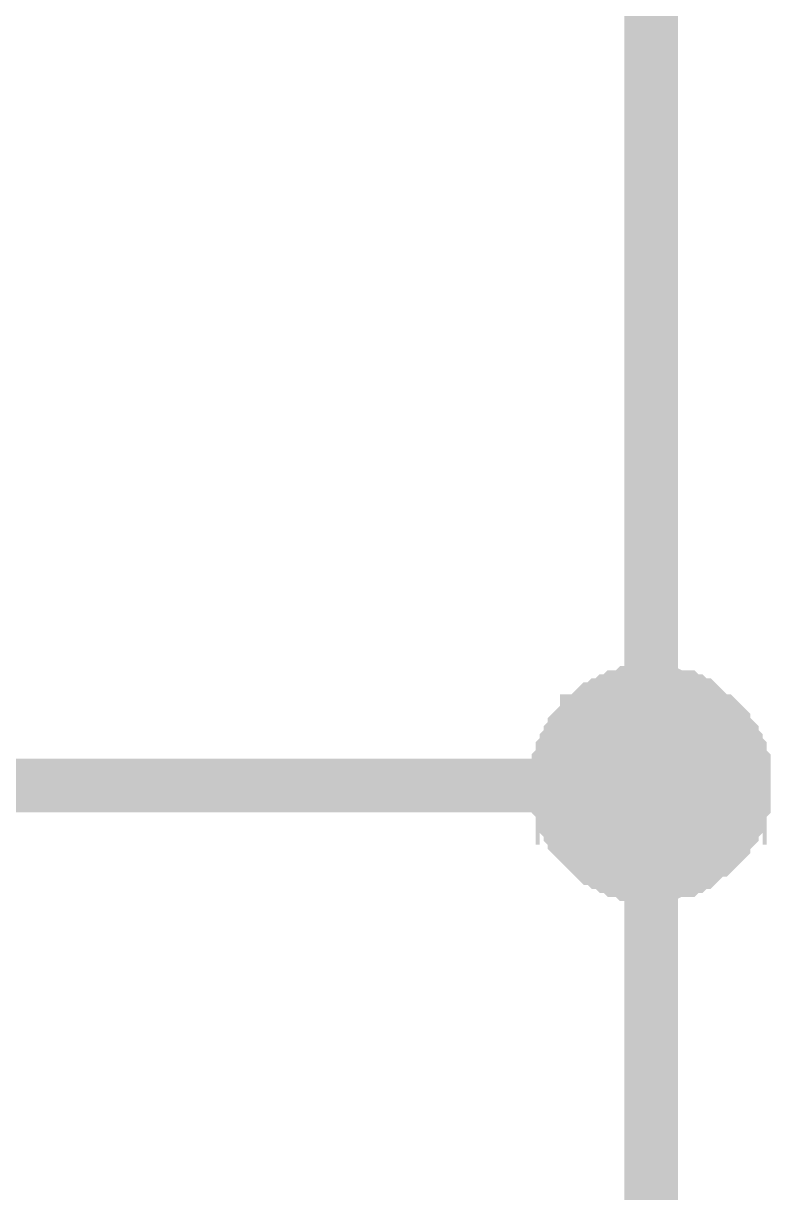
# Model space of a CAD drawing. Header units: millimetres. Extents: x 0 to 841, y 0 to 594.
# Drawn here: x 439.52 to 443.68, y 190.22 to 196.74 of the extents above; entities that cross this region are included whole.
import ezdxf

# ---------------------------------------------------------------- set-up
doc = ezdxf.new("R2010")
doc.units = ezdxf.units.MM
doc.layers.add('Sheet', color=255, linetype='Continuous')

msp = doc.modelspace()

# ---------------------------------------------------------------- linework, layer by layer
at = {"layer": 'Sheet', "color": 18, "true_color": 0x000000, "const_width": 0.2997}
for points in [[(443.0124, 202.502), (443.0124, 192.49), (443.0124, 187.4952)], [(442.4972, 192.49), (442.4972, 192.5124), (442.4972, 192.5348), (442.4972, 192.5796), (442.4972, 192.602), (442.5196, 192.6244), (442.5196, 192.6468), (442.5196, 192.6692), (442.542, 192.6916), (442.542, 192.714), (442.5644, 192.7364), (442.5644, 192.7588), (442.5868, 192.7812), (442.5868, 192.8036), (442.6092, 192.826), (442.6316, 192.8484), (442.654, 192.8484), (442.654, 192.8708), (442.6764, 192.8932), (442.6988, 192.9156), (442.7212, 192.9156), (442.7436, 192.938), (442.766, 192.938), (442.7884, 192.9604), (442.8108, 192.9604), (442.8332, 192.9828), (442.8556, 192.9828), (442.878, 192.9828), (442.9004, 193.0052), (442.9228, 193.0052), (442.9676, 193.0052), (442.99, 193.0052), (443.0124, 193.0052)], [(442.4972, 192.49), (442.4972, 192.5124), (442.4972, 192.5348), (442.4972, 192.5796), (442.4972, 192.602), (442.5196, 192.6244), (442.5196, 192.6468), (442.5196, 192.6692), (442.542, 192.6916), (442.542, 192.714), (442.5644, 192.7364), (442.5644, 192.7588), (442.5868, 192.7812), (442.5868, 192.8036), (442.6092, 192.826), (442.6316, 192.8484), (442.654, 192.8484), (442.654, 192.8708), (442.6764, 192.8932), (442.6988, 192.9156), (442.7212, 192.9156), (442.7436, 192.938), (442.766, 192.938), (442.7884, 192.9604), (442.8108, 192.9604), (442.8332, 192.9828), (442.8556, 192.9828), (442.878, 192.9828), (442.9004, 193.0052), (442.9228, 193.0052), (442.9676, 193.0052), (442.99, 193.0052), (443.0124, 193.0052)], [(442.4972, 192.49), (442.4972, 192.5124), (442.4972, 192.5348), (442.4972, 192.5796), (442.4972, 192.602), (442.5196, 192.6244), (442.5196, 192.6468), (442.5196, 192.6692), (442.542, 192.6916), (442.542, 192.714), (442.5644, 192.7364), (442.5644, 192.7588), (442.5868, 192.7812), (442.5868, 192.8036), (442.6092, 192.826), (442.6316, 192.8484), (442.654, 192.8484), (442.654, 192.8708), (442.6764, 192.8932), (442.6988, 192.9156), (442.7212, 192.9156), (442.7436, 192.938), (442.766, 192.938), (442.7884, 192.9604), (442.8108, 192.9604), (442.8332, 192.9828), (442.8556, 192.9828), (442.878, 192.9828), (442.9004, 193.0052), (442.9228, 193.0052), (442.9676, 193.0052), (442.99, 193.0052), (443.0124, 193.0052)], [(442.4972, 192.49), (442.4972, 192.5124), (442.4972, 192.5348), (442.4972, 192.5796), (442.4972, 192.602), (442.5196, 192.6244), (442.5196, 192.6468), (442.5196, 192.6692), (442.542, 192.6916), (442.542, 192.714), (442.5644, 192.7364), (442.5644, 192.7588), (442.5868, 192.7812), (442.5868, 192.8036), (442.6092, 192.826), (442.6316, 192.8484), (442.654, 192.8484), (442.654, 192.8708), (442.6764, 192.8932), (442.6988, 192.9156), (442.7212, 192.9156), (442.7436, 192.938), (442.766, 192.938), (442.7884, 192.9604), (442.8108, 192.9604), (442.8332, 192.9828), (442.8556, 192.9828), (442.878, 192.9828), (442.9004, 193.0052), (442.9228, 193.0052), (442.9676, 193.0052), (442.99, 193.0052), (443.0124, 193.0052)], [(442.4972, 192.49), (442.4972, 192.5124), (442.4972, 192.5348), (442.4972, 192.5796), (442.4972, 192.602), (442.5196, 192.6244), (442.5196, 192.6468), (442.5196, 192.6692), (442.542, 192.6916), (442.542, 192.714), (442.5644, 192.7364), (442.5644, 192.7588), (442.5868, 192.7812), (442.5868, 192.8036), (442.6092, 192.826), (442.6316, 192.8484), (442.654, 192.8484), (442.654, 192.8708), (442.6764, 192.8932), (442.6988, 192.9156), (442.7212, 192.9156), (442.7436, 192.938), (442.766, 192.938), (442.7884, 192.9604), (442.8108, 192.9604), (442.8332, 192.9828), (442.8556, 192.9828), (442.878, 192.9828), (442.9004, 193.0052), (442.9228, 193.0052), (442.9676, 193.0052), (442.99, 193.0052), (443.0124, 193.0052)], [(442.4972, 192.49), (442.4972, 192.5124), (442.4972, 192.5348), (442.4972, 192.5796), (442.4972, 192.602), (442.5196, 192.6244), (442.5196, 192.6468), (442.5196, 192.6692), (442.542, 192.6916), (442.542, 192.714), (442.5644, 192.7364), (442.5644, 192.7588), (442.5868, 192.7812), (442.5868, 192.8036), (442.6092, 192.826), (442.6316, 192.8484), (442.654, 192.8484), (442.654, 192.8708), (442.6764, 192.8932), (442.6988, 192.9156), (442.7212, 192.9156), (442.7436, 192.938), (442.766, 192.938), (442.7884, 192.9604), (442.8108, 192.9604), (442.8332, 192.9828), (442.8556, 192.9828), (442.878, 192.9828), (442.9004, 193.0052), (442.9228, 193.0052), (442.9676, 193.0052), (442.99, 193.0052), (443.0124, 193.0052)], [(442.4972, 192.49), (442.4972, 192.5124), (442.4972, 192.5348), (442.4972, 192.5796), (442.4972, 192.602), (442.5196, 192.6244), (442.5196, 192.6468), (442.5196, 192.6692), (442.542, 192.6916), (442.542, 192.714), (442.5644, 192.7364), (442.5644, 192.7588), (442.5868, 192.7812), (442.5868, 192.8036), (442.6092, 192.826), (442.6316, 192.8484), (442.654, 192.8484), (442.654, 192.8708), (442.6764, 192.8932), (442.6988, 192.9156), (442.7212, 192.9156), (442.7436, 192.938), (442.766, 192.938), (442.7884, 192.9604), (442.8108, 192.9604), (442.8332, 192.9828), (442.8556, 192.9828), (442.878, 192.9828), (442.9004, 193.0052), (442.9228, 193.0052), (442.9676, 193.0052), (442.99, 193.0052), (443.0124, 193.0052)], [(442.4972, 192.49), (442.4972, 192.5124), (442.4972, 192.5348), (442.4972, 192.5796), (442.4972, 192.602), (442.5196, 192.6244), (442.5196, 192.6468), (442.5196, 192.6692), (442.542, 192.6916), (442.542, 192.714), (442.5644, 192.7364), (442.5644, 192.7588), (442.5868, 192.7812), (442.5868, 192.8036), (442.6092, 192.826), (442.6316, 192.8484), (442.654, 192.8484), (442.654, 192.8708), (442.6764, 192.8932), (442.6988, 192.9156), (442.7212, 192.9156), (442.7436, 192.938), (442.766, 192.938), (442.7884, 192.9604), (442.8108, 192.9604), (442.8332, 192.9828), (442.8556, 192.9828), (442.878, 192.9828), (442.9004, 193.0052), (442.9228, 193.0052), (442.9676, 193.0052), (442.99, 193.0052), (443.0124, 193.0052)], [(443.0124, 193.0052), (443.0124, 193.0052)], [(443.0124, 193.0052), (443.0348, 193.0052), (443.0572, 193.0052), (443.0796, 193.0052), (443.102, 193.0052), (443.1468, 192.9828), (443.1692, 192.9828), (443.1916, 192.9828), (443.214, 192.9604), (443.2364, 192.9604), (443.2588, 192.938), (443.2812, 192.938), (443.3036, 192.9156), (443.3036, 192.9156), (443.326, 192.8932), (443.3484, 192.8708), (443.3708, 192.8484), (443.3932, 192.8484), (443.4156, 192.826), (443.4156, 192.8036), (443.438, 192.7812), (443.4604, 192.7588), (443.4604, 192.7364), (443.4828, 192.714), (443.4828, 192.6916), (443.5052, 192.6692), (443.5052, 192.6468), (443.5052, 192.6244), (443.5276, 192.602), (443.5276, 192.5796), (443.5276, 192.5348), (443.5276, 192.5124), (443.5276, 192.49)], [(443.0124, 193.0052), (443.0124, 193.0052)], [(443.0124, 193.0052), (443.0348, 193.0052), (443.0572, 193.0052), (443.0796, 193.0052), (443.102, 193.0052), (443.1468, 192.9828), (443.1692, 192.9828), (443.1916, 192.9828), (443.214, 192.9604), (443.2364, 192.9604), (443.2588, 192.938), (443.2812, 192.938), (443.3036, 192.9156), (443.3036, 192.9156), (443.326, 192.8932), (443.3484, 192.8708), (443.3708, 192.8484), (443.3932, 192.8484), (443.4156, 192.826), (443.4156, 192.8036), (443.438, 192.7812), (443.4604, 192.7588), (443.4604, 192.7364), (443.4828, 192.714), (443.4828, 192.6916), (443.5052, 192.6692), (443.5052, 192.6468), (443.5052, 192.6244), (443.5276, 192.602), (443.5276, 192.5796), (443.5276, 192.5348), (443.5276, 192.5124), (443.5276, 192.49)], [(443.0124, 193.0052), (443.0124, 193.0052)], [(443.0124, 193.0052), (443.0348, 193.0052), (443.0572, 193.0052), (443.0796, 193.0052), (443.102, 193.0052), (443.1468, 192.9828), (443.1692, 192.9828), (443.1916, 192.9828), (443.214, 192.9604), (443.2364, 192.9604), (443.2588, 192.938), (443.2812, 192.938), (443.3036, 192.9156), (443.3036, 192.9156), (443.326, 192.8932), (443.3484, 192.8708), (443.3708, 192.8484), (443.3932, 192.8484), (443.4156, 192.826), (443.4156, 192.8036), (443.438, 192.7812), (443.4604, 192.7588), (443.4604, 192.7364), (443.4828, 192.714), (443.4828, 192.6916), (443.5052, 192.6692), (443.5052, 192.6468), (443.5052, 192.6244), (443.5276, 192.602), (443.5276, 192.5796), (443.5276, 192.5348), (443.5276, 192.5124), (443.5276, 192.49)], [(443.0124, 193.0052), (443.0124, 193.0052)], [(443.0124, 193.0052), (443.0348, 193.0052), (443.0572, 193.0052), (443.0796, 193.0052), (443.102, 193.0052), (443.1468, 192.9828), (443.1692, 192.9828), (443.1916, 192.9828), (443.214, 192.9604), (443.2364, 192.9604), (443.2588, 192.938), (443.2812, 192.938), (443.3036, 192.9156), (443.3036, 192.9156), (443.326, 192.8932), (443.3484, 192.8708), (443.3708, 192.8484), (443.3932, 192.8484), (443.4156, 192.826), (443.4156, 192.8036), (443.438, 192.7812), (443.4604, 192.7588), (443.4604, 192.7364), (443.4828, 192.714), (443.4828, 192.6916), (443.5052, 192.6692), (443.5052, 192.6468), (443.5052, 192.6244), (443.5276, 192.602), (443.5276, 192.5796), (443.5276, 192.5348), (443.5276, 192.5124), (443.5276, 192.49)], [(443.0124, 193.0052), (443.0124, 193.0052)], [(443.0124, 193.0052), (443.0348, 193.0052), (443.0572, 193.0052), (443.0796, 193.0052), (443.102, 193.0052), (443.1468, 192.9828), (443.1692, 192.9828), (443.1916, 192.9828), (443.214, 192.9604), (443.2364, 192.9604), (443.2588, 192.938), (443.2812, 192.938), (443.3036, 192.9156), (443.3036, 192.9156), (443.326, 192.8932), (443.3484, 192.8708), (443.3708, 192.8484), (443.3932, 192.8484), (443.4156, 192.826), (443.4156, 192.8036), (443.438, 192.7812), (443.4604, 192.7588), (443.4604, 192.7364), (443.4828, 192.714), (443.4828, 192.6916), (443.5052, 192.6692), (443.5052, 192.6468), (443.5052, 192.6244), (443.5276, 192.602), (443.5276, 192.5796), (443.5276, 192.5348), (443.5276, 192.5124), (443.5276, 192.49)], [(443.0124, 193.0052), (443.0124, 193.0052)], [(443.0124, 193.0052), (443.0348, 193.0052), (443.0572, 193.0052), (443.0796, 193.0052), (443.102, 193.0052), (443.1468, 192.9828), (443.1692, 192.9828), (443.1916, 192.9828), (443.214, 192.9604), (443.2364, 192.9604), (443.2588, 192.938), (443.2812, 192.938), (443.3036, 192.9156), (443.3036, 192.9156), (443.326, 192.8932), (443.3484, 192.8708), (443.3708, 192.8484), (443.3932, 192.8484), (443.4156, 192.826), (443.4156, 192.8036), (443.438, 192.7812), (443.4604, 192.7588), (443.4604, 192.7364), (443.4828, 192.714), (443.4828, 192.6916), (443.5052, 192.6692), (443.5052, 192.6468), (443.5052, 192.6244), (443.5276, 192.602), (443.5276, 192.5796), (443.5276, 192.5348), (443.5276, 192.5124), (443.5276, 192.49)], [(443.0124, 193.0052), (443.0124, 193.0052)], [(443.0124, 193.0052), (443.0348, 193.0052), (443.0572, 193.0052), (443.0796, 193.0052), (443.102, 193.0052), (443.1468, 192.9828), (443.1692, 192.9828), (443.1916, 192.9828), (443.214, 192.9604), (443.2364, 192.9604), (443.2588, 192.938), (443.2812, 192.938), (443.3036, 192.9156), (443.3036, 192.9156), (443.326, 192.8932), (443.3484, 192.8708), (443.3708, 192.8484), (443.3932, 192.8484), (443.4156, 192.826), (443.4156, 192.8036), (443.438, 192.7812), (443.4604, 192.7588), (443.4604, 192.7364), (443.4828, 192.714), (443.4828, 192.6916), (443.5052, 192.6692), (443.5052, 192.6468), (443.5052, 192.6244), (443.5276, 192.602), (443.5276, 192.5796), (443.5276, 192.5348), (443.5276, 192.5124), (443.5276, 192.49)], [(443.0124, 193.0052), (443.0124, 193.0052)], [(443.0124, 193.0052), (443.0348, 193.0052), (443.0572, 193.0052), (443.0796, 193.0052), (443.102, 193.0052), (443.1468, 192.9828), (443.1692, 192.9828), (443.1916, 192.9828), (443.214, 192.9604), (443.2364, 192.9604), (443.2588, 192.938), (443.2812, 192.938), (443.3036, 192.9156), (443.3036, 192.9156), (443.326, 192.8932), (443.3484, 192.8708), (443.3708, 192.8484), (443.3932, 192.8484), (443.4156, 192.826), (443.4156, 192.8036), (443.438, 192.7812), (443.4604, 192.7588), (443.4604, 192.7364), (443.4828, 192.714), (443.4828, 192.6916), (443.5052, 192.6692), (443.5052, 192.6468), (443.5052, 192.6244), (443.5276, 192.602), (443.5276, 192.5796), (443.5276, 192.5348), (443.5276, 192.5124), (443.5276, 192.49)], [(437.5019, 192.49), (438.0171, 192.49), (443.0124, 192.49)], [(443.0124, 191.9973), (442.99, 191.9973), (442.9676, 191.9973), (442.9228, 191.9973), (442.9004, 191.9973), (442.878, 192.0197), (442.8556, 192.0197), (442.8332, 192.0197), (442.8108, 192.0421), (442.7884, 192.0421), (442.766, 192.0645), (442.7436, 192.0645), (442.7212, 192.0869), (442.6988, 192.0869), (442.6764, 192.1093), (442.654, 192.1317), (442.654, 192.1317), (442.6316, 192.1541), (442.6092, 192.1765), (442.5868, 192.1989), (442.5868, 192.2213), (442.5644, 192.2437), (442.5644, 192.2661), (442.542, 192.2885), (442.542, 192.3109), (442.5196, 192.3109), (442.5196, 192.3557), (442.5196, 192.3781), (442.4972, 192.4005), (442.4972, 192.4229), (442.4972, 192.4452), (442.4972, 192.4676), (442.4972, 192.49)], [(442.4972, 192.49), (442.4972, 192.49)], [(443.0124, 191.9973), (442.99, 191.9973), (442.9676, 191.9973), (442.9228, 191.9973), (442.9004, 191.9973), (442.878, 192.0197), (442.8556, 192.0197), (442.8332, 192.0197), (442.8108, 192.0421), (442.7884, 192.0421), (442.766, 192.0645), (442.7436, 192.0645), (442.7212, 192.0869), (442.6988, 192.0869), (442.6764, 192.1093), (442.654, 192.1317), (442.654, 192.1317), (442.6316, 192.1541), (442.6092, 192.1765), (442.5868, 192.1989), (442.5868, 192.2213), (442.5644, 192.2437), (442.5644, 192.2661), (442.542, 192.2885), (442.542, 192.3109), (442.5196, 192.3109), (442.5196, 192.3557), (442.5196, 192.3781), (442.4972, 192.4005), (442.4972, 192.4229), (442.4972, 192.4452), (442.4972, 192.4676), (442.4972, 192.49)], [(442.4972, 192.49), (442.4972, 192.49)], [(443.0124, 191.9973), (442.99, 191.9973), (442.9676, 191.9973), (442.9228, 191.9973), (442.9004, 191.9973), (442.878, 192.0197), (442.8556, 192.0197), (442.8332, 192.0197), (442.8108, 192.0421), (442.7884, 192.0421), (442.766, 192.0645), (442.7436, 192.0645), (442.7212, 192.0869), (442.6988, 192.0869), (442.6764, 192.1093), (442.654, 192.1317), (442.654, 192.1317), (442.6316, 192.1541), (442.6092, 192.1765), (442.5868, 192.1989), (442.5868, 192.2213), (442.5644, 192.2437), (442.5644, 192.2661), (442.542, 192.2885), (442.542, 192.3109), (442.5196, 192.3109), (442.5196, 192.3557), (442.5196, 192.3781), (442.4972, 192.4005), (442.4972, 192.4229), (442.4972, 192.4452), (442.4972, 192.4676), (442.4972, 192.49)], [(442.4972, 192.49), (442.4972, 192.49)], [(443.0124, 191.9973), (442.99, 191.9973), (442.9676, 191.9973), (442.9228, 191.9973), (442.9004, 191.9973), (442.878, 192.0197), (442.8556, 192.0197), (442.8332, 192.0197), (442.8108, 192.0421), (442.7884, 192.0421), (442.766, 192.0645), (442.7436, 192.0645), (442.7212, 192.0869), (442.6988, 192.0869), (442.6764, 192.1093), (442.654, 192.1317), (442.654, 192.1317), (442.6316, 192.1541), (442.6092, 192.1765), (442.5868, 192.1989), (442.5868, 192.2213), (442.5644, 192.2437), (442.5644, 192.2661), (442.542, 192.2885), (442.542, 192.3109), (442.5196, 192.3109), (442.5196, 192.3557), (442.5196, 192.3781), (442.4972, 192.4005), (442.4972, 192.4229), (442.4972, 192.4452), (442.4972, 192.4676), (442.4972, 192.49)], [(442.4972, 192.49), (442.4972, 192.49)], [(443.0124, 191.9973), (442.99, 191.9973), (442.9676, 191.9973), (442.9228, 191.9973), (442.9004, 191.9973), (442.878, 192.0197), (442.8556, 192.0197), (442.8332, 192.0197), (442.8108, 192.0421), (442.7884, 192.0421), (442.766, 192.0645), (442.7436, 192.0645), (442.7212, 192.0869), (442.6988, 192.0869), (442.6764, 192.1093), (442.654, 192.1317), (442.654, 192.1317), (442.6316, 192.1541), (442.6092, 192.1765), (442.5868, 192.1989), (442.5868, 192.2213), (442.5644, 192.2437), (442.5644, 192.2661), (442.542, 192.2885), (442.542, 192.3109), (442.5196, 192.3109), (442.5196, 192.3557), (442.5196, 192.3781), (442.4972, 192.4005), (442.4972, 192.4229), (442.4972, 192.4452), (442.4972, 192.4676), (442.4972, 192.49)], [(442.4972, 192.49), (442.4972, 192.49)], [(443.0124, 191.9973), (442.99, 191.9973), (442.9676, 191.9973), (442.9228, 191.9973), (442.9004, 191.9973), (442.878, 192.0197), (442.8556, 192.0197), (442.8332, 192.0197), (442.8108, 192.0421), (442.7884, 192.0421), (442.766, 192.0645), (442.7436, 192.0645), (442.7212, 192.0869), (442.6988, 192.0869), (442.6764, 192.1093), (442.654, 192.1317), (442.654, 192.1317), (442.6316, 192.1541), (442.6092, 192.1765), (442.5868, 192.1989), (442.5868, 192.2213), (442.5644, 192.2437), (442.5644, 192.2661), (442.542, 192.2885), (442.542, 192.3109), (442.5196, 192.3109), (442.5196, 192.3557), (442.5196, 192.3781), (442.4972, 192.4005), (442.4972, 192.4229), (442.4972, 192.4452), (442.4972, 192.4676), (442.4972, 192.49)], [(442.4972, 192.49), (442.4972, 192.49)], [(443.0124, 191.9973), (442.99, 191.9973), (442.9676, 191.9973), (442.9228, 191.9973), (442.9004, 191.9973), (442.878, 192.0197), (442.8556, 192.0197), (442.8332, 192.0197), (442.8108, 192.0421), (442.7884, 192.0421), (442.766, 192.0645), (442.7436, 192.0645), (442.7212, 192.0869), (442.6988, 192.0869), (442.6764, 192.1093), (442.654, 192.1317), (442.654, 192.1317), (442.6316, 192.1541), (442.6092, 192.1765), (442.5868, 192.1989), (442.5868, 192.2213), (442.5644, 192.2437), (442.5644, 192.2661), (442.542, 192.2885), (442.542, 192.3109), (442.5196, 192.3109), (442.5196, 192.3557), (442.5196, 192.3781), (442.4972, 192.4005), (442.4972, 192.4229), (442.4972, 192.4452), (442.4972, 192.4676), (442.4972, 192.49)], [(442.4972, 192.49), (442.4972, 192.49)], [(443.0124, 191.9973), (442.99, 191.9973), (442.9676, 191.9973), (442.9228, 191.9973), (442.9004, 191.9973), (442.878, 192.0197), (442.8556, 192.0197), (442.8332, 192.0197), (442.8108, 192.0421), (442.7884, 192.0421), (442.766, 192.0645), (442.7436, 192.0645), (442.7212, 192.0869), (442.6988, 192.0869), (442.6764, 192.1093), (442.654, 192.1317), (442.654, 192.1317), (442.6316, 192.1541), (442.6092, 192.1765), (442.5868, 192.1989), (442.5868, 192.2213), (442.5644, 192.2437), (442.5644, 192.2661), (442.542, 192.2885), (442.542, 192.3109), (442.5196, 192.3109), (442.5196, 192.3557), (442.5196, 192.3781), (442.4972, 192.4005), (442.4972, 192.4229), (442.4972, 192.4452), (442.4972, 192.4676), (442.4972, 192.49)], [(442.4972, 192.49), (442.4972, 192.49)], [(443.5276, 192.49), (443.5276, 192.4676), (443.5276, 192.4452), (443.5276, 192.4229), (443.5276, 192.4005), (443.5052, 192.3781), (443.5052, 192.3557), (443.5052, 192.3109), (443.4828, 192.3109), (443.4828, 192.2885), (443.4604, 192.2661), (443.4604, 192.2437), (443.438, 192.2213), (443.4156, 192.1989), (443.4156, 192.1765), (443.3932, 192.1541), (443.3708, 192.1317), (443.3484, 192.1317), (443.326, 192.1093), (443.3036, 192.0869), (443.3036, 192.0869), (443.2812, 192.0645), (443.2588, 192.0645), (443.2364, 192.0421), (443.214, 192.0421), (443.1916, 192.0197), (443.1692, 192.0197), (443.1468, 192.0197), (443.102, 191.9973), (443.0796, 191.9973), (443.0572, 191.9973), (443.0348, 191.9973), (443.0124, 191.9973)], [(443.5276, 192.49), (443.5276, 192.4676), (443.5276, 192.4452), (443.5276, 192.4229), (443.5276, 192.4005), (443.5052, 192.3781), (443.5052, 192.3557), (443.5052, 192.3109), (443.4828, 192.3109), (443.4828, 192.2885), (443.4604, 192.2661), (443.4604, 192.2437), (443.438, 192.2213), (443.4156, 192.1989), (443.4156, 192.1765), (443.3932, 192.1541), (443.3708, 192.1317), (443.3484, 192.1317), (443.326, 192.1093), (443.3036, 192.0869), (443.3036, 192.0869), (443.2812, 192.0645), (443.2588, 192.0645), (443.2364, 192.0421), (443.214, 192.0421), (443.1916, 192.0197), (443.1692, 192.0197), (443.1468, 192.0197), (443.102, 191.9973), (443.0796, 191.9973), (443.0572, 191.9973), (443.0348, 191.9973), (443.0124, 191.9973)], [(443.5276, 192.49), (443.5276, 192.4676), (443.5276, 192.4452), (443.5276, 192.4229), (443.5276, 192.4005), (443.5052, 192.3781), (443.5052, 192.3557), (443.5052, 192.3109), (443.4828, 192.3109), (443.4828, 192.2885), (443.4604, 192.2661), (443.4604, 192.2437), (443.438, 192.2213), (443.4156, 192.1989), (443.4156, 192.1765), (443.3932, 192.1541), (443.3708, 192.1317), (443.3484, 192.1317), (443.326, 192.1093), (443.3036, 192.0869), (443.3036, 192.0869), (443.2812, 192.0645), (443.2588, 192.0645), (443.2364, 192.0421), (443.214, 192.0421), (443.1916, 192.0197), (443.1692, 192.0197), (443.1468, 192.0197), (443.102, 191.9973), (443.0796, 191.9973), (443.0572, 191.9973), (443.0348, 191.9973), (443.0124, 191.9973)], [(443.5276, 192.49), (443.5276, 192.4676), (443.5276, 192.4452), (443.5276, 192.4229), (443.5276, 192.4005), (443.5052, 192.3781), (443.5052, 192.3557), (443.5052, 192.3109), (443.4828, 192.3109), (443.4828, 192.2885), (443.4604, 192.2661), (443.4604, 192.2437), (443.438, 192.2213), (443.4156, 192.1989), (443.4156, 192.1765), (443.3932, 192.1541), (443.3708, 192.1317), (443.3484, 192.1317), (443.326, 192.1093), (443.3036, 192.0869), (443.3036, 192.0869), (443.2812, 192.0645), (443.2588, 192.0645), (443.2364, 192.0421), (443.214, 192.0421), (443.1916, 192.0197), (443.1692, 192.0197), (443.1468, 192.0197), (443.102, 191.9973), (443.0796, 191.9973), (443.0572, 191.9973), (443.0348, 191.9973), (443.0124, 191.9973)], [(443.5276, 192.49), (443.5276, 192.4676), (443.5276, 192.4452), (443.5276, 192.4229), (443.5276, 192.4005), (443.5052, 192.3781), (443.5052, 192.3557), (443.5052, 192.3109), (443.4828, 192.3109), (443.4828, 192.2885), (443.4604, 192.2661), (443.4604, 192.2437), (443.438, 192.2213), (443.4156, 192.1989), (443.4156, 192.1765), (443.3932, 192.1541), (443.3708, 192.1317), (443.3484, 192.1317), (443.326, 192.1093), (443.3036, 192.0869), (443.3036, 192.0869), (443.2812, 192.0645), (443.2588, 192.0645), (443.2364, 192.0421), (443.214, 192.0421), (443.1916, 192.0197), (443.1692, 192.0197), (443.1468, 192.0197), (443.102, 191.9973), (443.0796, 191.9973), (443.0572, 191.9973), (443.0348, 191.9973), (443.0124, 191.9973)], [(443.5276, 192.49), (443.5276, 192.4676), (443.5276, 192.4452), (443.5276, 192.4229), (443.5276, 192.4005), (443.5052, 192.3781), (443.5052, 192.3557), (443.5052, 192.3109), (443.4828, 192.3109), (443.4828, 192.2885), (443.4604, 192.2661), (443.4604, 192.2437), (443.438, 192.2213), (443.4156, 192.1989), (443.4156, 192.1765), (443.3932, 192.1541), (443.3708, 192.1317), (443.3484, 192.1317), (443.326, 192.1093), (443.3036, 192.0869), (443.3036, 192.0869), (443.2812, 192.0645), (443.2588, 192.0645), (443.2364, 192.0421), (443.214, 192.0421), (443.1916, 192.0197), (443.1692, 192.0197), (443.1468, 192.0197), (443.102, 191.9973), (443.0796, 191.9973), (443.0572, 191.9973), (443.0348, 191.9973), (443.0124, 191.9973)], [(443.5276, 192.49), (443.5276, 192.4676), (443.5276, 192.4452), (443.5276, 192.4229), (443.5276, 192.4005), (443.5052, 192.3781), (443.5052, 192.3557), (443.5052, 192.3109), (443.4828, 192.3109), (443.4828, 192.2885), (443.4604, 192.2661), (443.4604, 192.2437), (443.438, 192.2213), (443.4156, 192.1989), (443.4156, 192.1765), (443.3932, 192.1541), (443.3708, 192.1317), (443.3484, 192.1317), (443.326, 192.1093), (443.3036, 192.0869), (443.3036, 192.0869), (443.2812, 192.0645), (443.2588, 192.0645), (443.2364, 192.0421), (443.214, 192.0421), (443.1916, 192.0197), (443.1692, 192.0197), (443.1468, 192.0197), (443.102, 191.9973), (443.0796, 191.9973), (443.0572, 191.9973), (443.0348, 191.9973), (443.0124, 191.9973)], [(443.5276, 192.49), (443.5276, 192.4676), (443.5276, 192.4452), (443.5276, 192.4229), (443.5276, 192.4005), (443.5052, 192.3781), (443.5052, 192.3557), (443.5052, 192.3109), (443.4828, 192.3109), (443.4828, 192.2885), (443.4604, 192.2661), (443.4604, 192.2437), (443.438, 192.2213), (443.4156, 192.1989), (443.4156, 192.1765), (443.3932, 192.1541), (443.3708, 192.1317), (443.3484, 192.1317), (443.326, 192.1093), (443.3036, 192.0869), (443.3036, 192.0869), (443.2812, 192.0645), (443.2588, 192.0645), (443.2364, 192.0421), (443.214, 192.0421), (443.1916, 192.0197), (443.1692, 192.0197), (443.1468, 192.0197), (443.102, 191.9973), (443.0796, 191.9973), (443.0572, 191.9973), (443.0348, 191.9973), (443.0124, 191.9973)], [(443.5276, 192.49), (443.5276, 192.49), (443.5276, 192.49), (443.5276, 192.49), (443.5276, 192.49), (443.5276, 192.49), (443.5276, 192.49), (443.5276, 192.49), (443.5276, 192.49), (443.5276, 192.49), (443.5276, 192.49), (443.5276, 192.49), (443.5276, 192.49), (443.5276, 192.49), (443.5276, 192.49), (443.5276, 192.49), (443.5276, 192.49), (443.5276, 192.49), (443.5276, 192.49), (443.5276, 192.49), (443.5276, 192.49), (443.5276, 192.49), (443.5276, 192.49), (443.5276, 192.49), (443.5276, 192.49), (443.5276, 192.49), (443.5276, 192.49), (443.5276, 192.49), (443.5276, 192.49), (443.5276, 192.49), (443.5276, 192.49), (443.5276, 192.49), (443.5276, 192.49)], [(443.5276, 192.49), (443.5276, 192.49)], [(443.5276, 192.49), (443.5276, 192.49), (443.5276, 192.49), (443.5276, 192.49), (443.5276, 192.49), (443.5276, 192.49), (443.5276, 192.49), (443.5276, 192.49), (443.5276, 192.49), (443.5276, 192.49), (443.5276, 192.49), (443.5276, 192.49), (443.5276, 192.49), (443.5276, 192.49), (443.5276, 192.49), (443.5276, 192.49), (443.5276, 192.49), (443.5276, 192.49), (443.5276, 192.49), (443.5276, 192.49), (443.5276, 192.49), (443.5276, 192.49), (443.5276, 192.49), (443.5276, 192.49), (443.5276, 192.49), (443.5276, 192.49), (443.5276, 192.49), (443.5276, 192.49), (443.5276, 192.49), (443.5276, 192.49), (443.5276, 192.49), (443.5276, 192.49), (443.5276, 192.49)], [(443.5276, 192.49), (443.5276, 192.49)], [(443.5276, 192.49), (443.5276, 192.49), (443.5276, 192.49), (443.5276, 192.49), (443.5276, 192.49), (443.5276, 192.49), (443.5276, 192.49), (443.5276, 192.49), (443.5276, 192.49), (443.5276, 192.49), (443.5276, 192.49), (443.5276, 192.49), (443.5276, 192.49), (443.5276, 192.49), (443.5276, 192.49), (443.5276, 192.49), (443.5276, 192.49), (443.5276, 192.49), (443.5276, 192.49), (443.5276, 192.49), (443.5276, 192.49), (443.5276, 192.49), (443.5276, 192.49), (443.5276, 192.49), (443.5276, 192.49), (443.5276, 192.49), (443.5276, 192.49), (443.5276, 192.49), (443.5276, 192.49), (443.5276, 192.49), (443.5276, 192.49), (443.5276, 192.49), (443.5276, 192.49)], [(443.5276, 192.49), (443.5276, 192.49)], [(443.5276, 192.49), (443.5276, 192.49), (443.5276, 192.49), (443.5276, 192.49), (443.5276, 192.49), (443.5276, 192.49), (443.5276, 192.49), (443.5276, 192.49), (443.5276, 192.49), (443.5276, 192.49), (443.5276, 192.49), (443.5276, 192.49), (443.5276, 192.49), (443.5276, 192.49), (443.5276, 192.49), (443.5276, 192.49), (443.5276, 192.49), (443.5276, 192.49), (443.5276, 192.49), (443.5276, 192.49), (443.5276, 192.49), (443.5276, 192.49), (443.5276, 192.49), (443.5276, 192.49), (443.5276, 192.49), (443.5276, 192.49), (443.5276, 192.49), (443.5276, 192.49), (443.5276, 192.49), (443.5276, 192.49), (443.5276, 192.49), (443.5276, 192.49), (443.5276, 192.49)], [(443.5276, 192.49), (443.5276, 192.49)], [(443.5276, 192.49), (443.5276, 192.49), (443.5276, 192.49), (443.5276, 192.49), (443.5276, 192.49), (443.5276, 192.49), (443.5276, 192.49), (443.5276, 192.49), (443.5276, 192.49), (443.5276, 192.49), (443.5276, 192.49), (443.5276, 192.49), (443.5276, 192.49), (443.5276, 192.49), (443.5276, 192.49), (443.5276, 192.49), (443.5276, 192.49), (443.5276, 192.49), (443.5276, 192.49), (443.5276, 192.49), (443.5276, 192.49), (443.5276, 192.49), (443.5276, 192.49), (443.5276, 192.49), (443.5276, 192.49), (443.5276, 192.49), (443.5276, 192.49), (443.5276, 192.49), (443.5276, 192.49), (443.5276, 192.49), (443.5276, 192.49), (443.5276, 192.49), (443.5276, 192.49)], [(443.5276, 192.49), (443.5276, 192.49)], [(443.5276, 192.49), (443.5276, 192.49), (443.5276, 192.49), (443.5276, 192.49), (443.5276, 192.49), (443.5276, 192.49), (443.5276, 192.49), (443.5276, 192.49), (443.5276, 192.49), (443.5276, 192.49), (443.5276, 192.49), (443.5276, 192.49), (443.5276, 192.49), (443.5276, 192.49), (443.5276, 192.49), (443.5276, 192.49), (443.5276, 192.49), (443.5276, 192.49), (443.5276, 192.49), (443.5276, 192.49), (443.5276, 192.49), (443.5276, 192.49), (443.5276, 192.49), (443.5276, 192.49), (443.5276, 192.49), (443.5276, 192.49), (443.5276, 192.49), (443.5276, 192.49), (443.5276, 192.49), (443.5276, 192.49), (443.5276, 192.49), (443.5276, 192.49), (443.5276, 192.49)], [(443.5276, 192.49), (443.5276, 192.49)], [(443.5276, 192.49), (443.5276, 192.49), (443.5276, 192.49), (443.5276, 192.49), (443.5276, 192.49), (443.5276, 192.49), (443.5276, 192.49), (443.5276, 192.49), (443.5276, 192.49), (443.5276, 192.49), (443.5276, 192.49), (443.5276, 192.49), (443.5276, 192.49), (443.5276, 192.49), (443.5276, 192.49), (443.5276, 192.49), (443.5276, 192.49), (443.5276, 192.49), (443.5276, 192.49), (443.5276, 192.49), (443.5276, 192.49), (443.5276, 192.49), (443.5276, 192.49), (443.5276, 192.49), (443.5276, 192.49), (443.5276, 192.49), (443.5276, 192.49), (443.5276, 192.49), (443.5276, 192.49), (443.5276, 192.49), (443.5276, 192.49), (443.5276, 192.49), (443.5276, 192.49)], [(443.5276, 192.49), (443.5276, 192.49)], [(443.5276, 192.49), (443.5276, 192.49), (443.5276, 192.49), (443.5276, 192.49), (443.5276, 192.49), (443.5276, 192.49), (443.5276, 192.49), (443.5276, 192.49), (443.5276, 192.49), (443.5276, 192.49), (443.5276, 192.49), (443.5276, 192.49), (443.5276, 192.49), (443.5276, 192.49), (443.5276, 192.49), (443.5276, 192.49), (443.5276, 192.49), (443.5276, 192.49), (443.5276, 192.49), (443.5276, 192.49), (443.5276, 192.49), (443.5276, 192.49), (443.5276, 192.49), (443.5276, 192.49), (443.5276, 192.49), (443.5276, 192.49), (443.5276, 192.49), (443.5276, 192.49), (443.5276, 192.49), (443.5276, 192.49), (443.5276, 192.49), (443.5276, 192.49), (443.5276, 192.49)], [(443.5276, 192.49), (443.5276, 192.49)]]:
    msp.add_lwpolyline(points, dxfattribs=at)
at = {"layer": 'Sheet', "color": 18, "true_color": 0x000000, "const_width": 0.508}
msp.add_lwpolyline([(442.7462, 192.5001, 1), (443.2542, 192.5001, 1)], format="xyb", close=True, dxfattribs=at)

doc.saveas('drawing.dxf')
